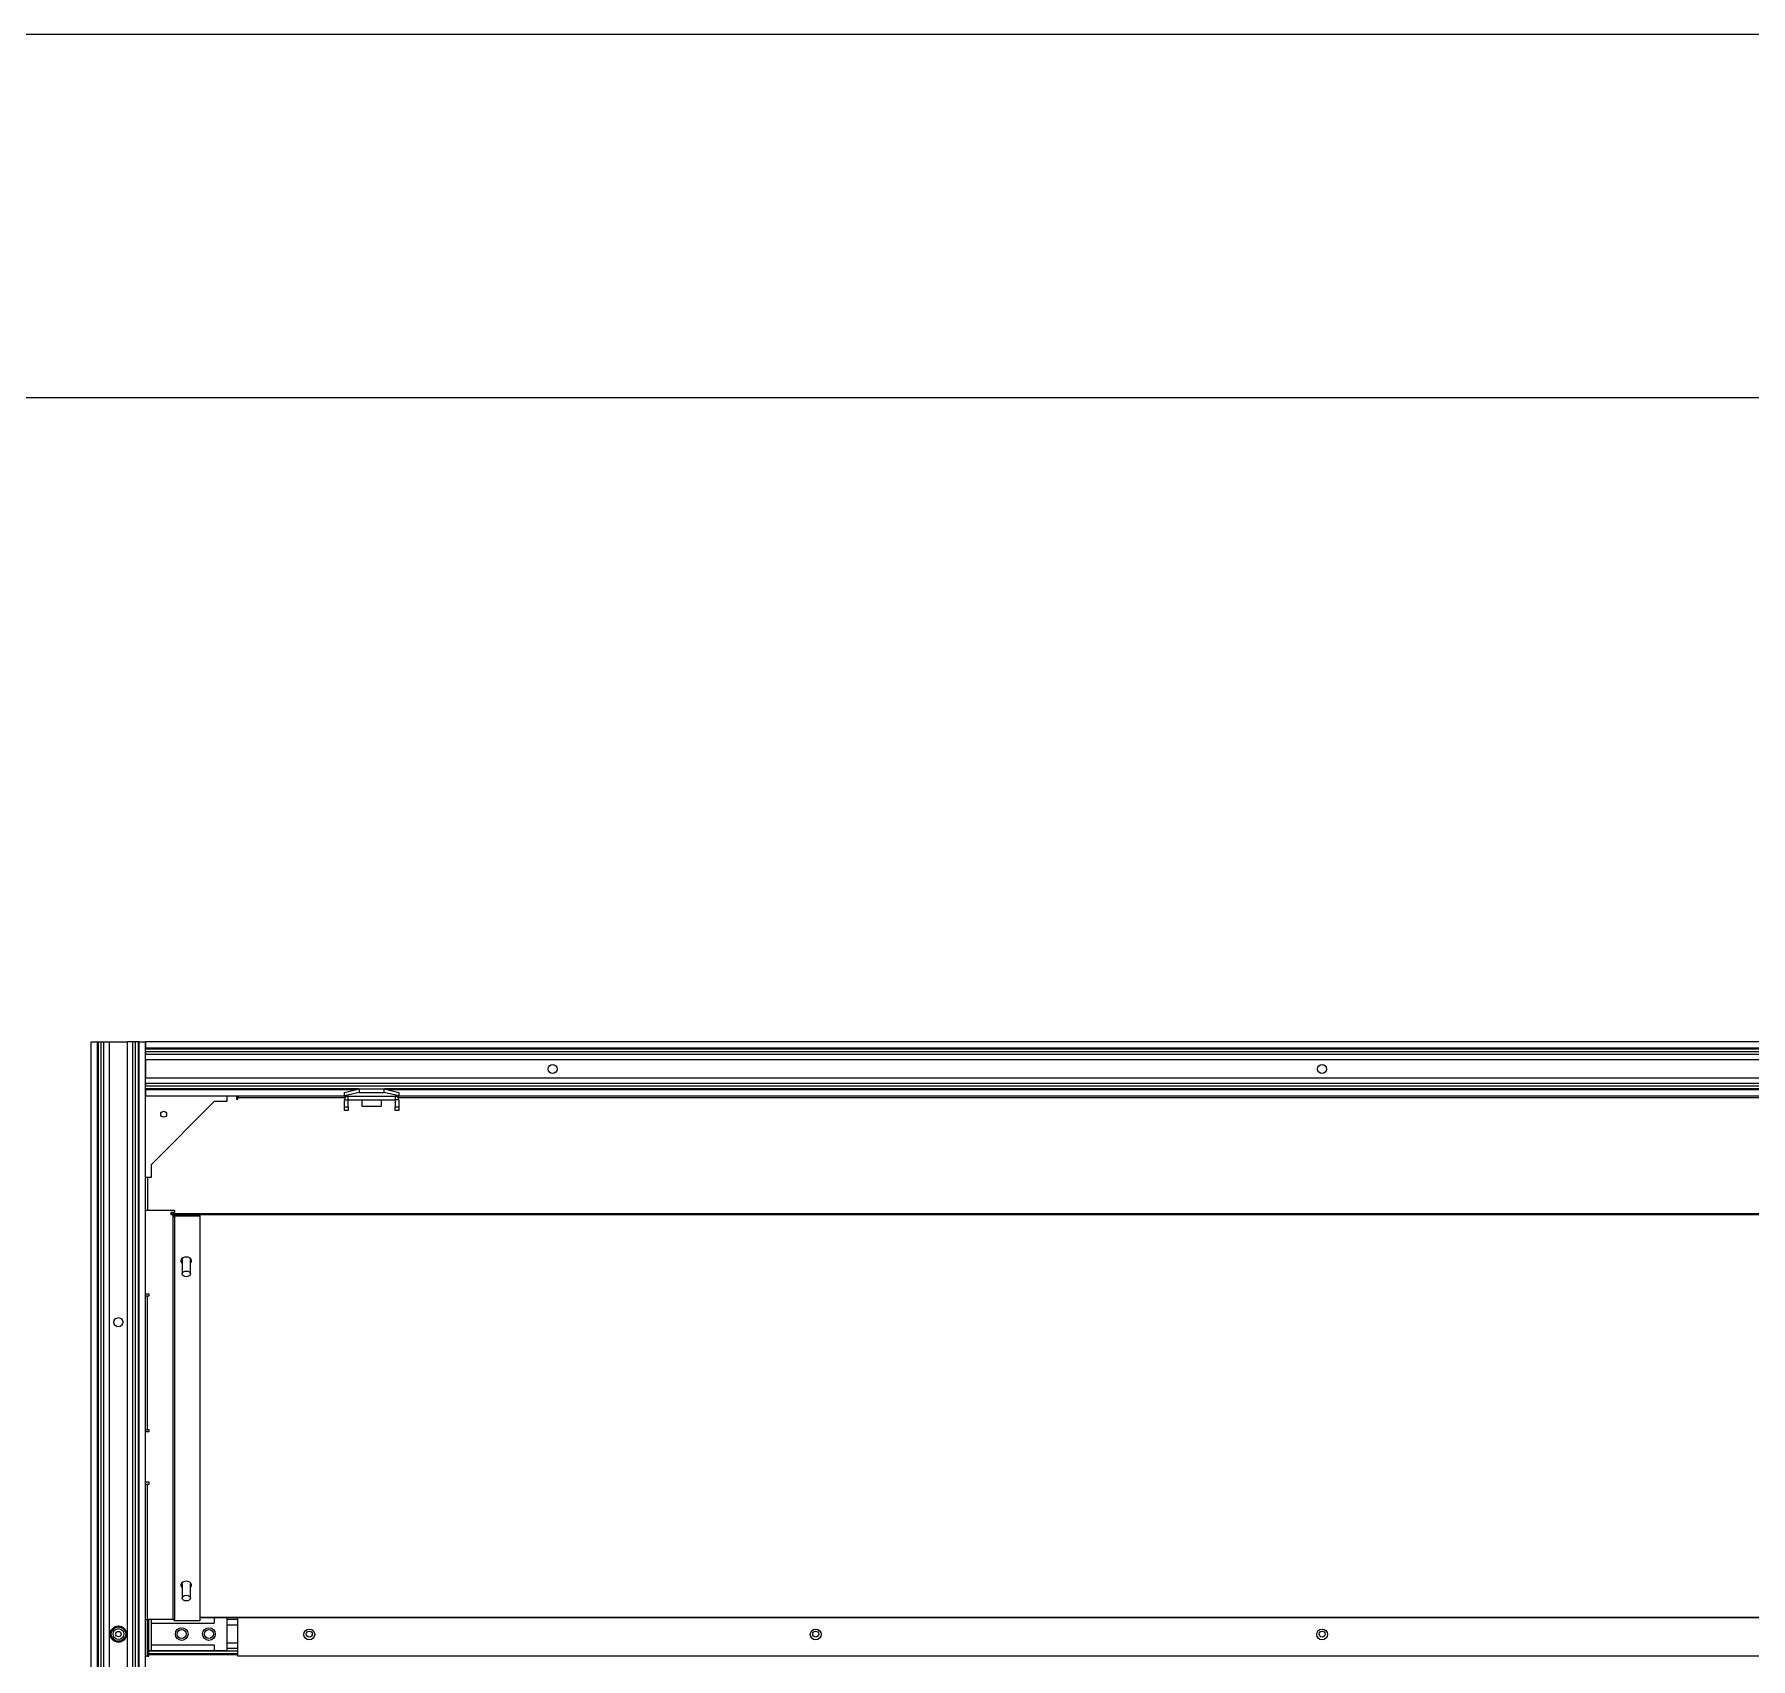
# Model space of a CAD drawing. Header units: millimetres. Extents: x 2 to 8402, y 4 to 5944.
# Drawn here: x 1255 to 2204, y 5046 to 5944 of the extents above; entities that cross this region are included whole.
import ezdxf

# ---------------------------------------------------------------- set-up
doc = ezdxf.new("R2010")
doc.units = ezdxf.units.MM
doc.header["$LTSCALE"] = 20
doc.layers.add('A-TITLEBLOCK', color=7, linetype='Continuous', lineweight=15)

msp = doc.modelspace()

# ---------------------------------------------------------------- linework, layer by layer
at = {"color": 7, "linetype": 'Continuous', "lineweight": 15}
for p, q in [((1286.705, 4366.079), (1286.705, 5387.079)), ((1286.705, 5387.079), (1290.205, 5387.079)), ((1290.205, 4366.079), (1290.205, 5387.079)), ((1290.205, 5387.079), (1290.705, 5387.079)), ((1290.705, 4366.079), (1290.705, 5387.079)), ((1290.705, 5387.079), (1292.205, 5387.079)), ((1292.205, 4366.079), (1292.205, 5387.079)), ((1292.205, 5387.079), (1293.705, 5387.079)), ((1293.705, 4366.079), (1293.705, 5387.079)), ((1293.705, 5387.079), (1296.705, 5387.079)), ((1296.705, 4366.079), (1296.705, 5387.079)), ((1296.705, 5387.079), (1306.705, 5387.079)), ((1306.705, 4366.079), (1306.705, 5387.079)), ((1309.705, 5387.079), (1306.705, 5387.079)), ((1309.705, 4366.079), (1309.705, 5387.079)), ((1311.205, 5387.079), (1309.705, 5387.079)), ((1311.205, 4366.079), (1311.205, 5387.079)), ((1312.705, 5387.079), (1311.205, 5387.079)), ((1312.705, 4366.079), (1312.705, 5387.079)), ((1313.205, 5387.079), (1312.705, 5387.079)), ((1313.205, 4366.079), (1313.205, 5387.079)), ((1313.205, 5387.079), (1316.705, 5387.079)), ((1316.705, 4366.079), (1316.705, 5387.079)), ((2617.705, 5387.079), (1316.705, 5387.079)), ((1316.705, 5387.079), (1316.705, 5383.579)), ((2617.705, 5383.579), (1316.705, 5383.579)), ((2617.705, 5383.079), (1316.705, 5383.079)), ((2617.705, 5381.579), (1316.705, 5381.579)), ((1316.705, 5381.579), (1316.705, 5380.079)), ((2617.705, 5380.079), (1316.705, 5380.079)), ((2617.705, 5377.079), (1316.705, 5377.079)), ((1316.705, 5377.079), (1316.705, 5367.079)), ((2617.705, 5367.079), (1316.705, 5367.079)), ((2617.705, 5364.079), (1316.705, 5364.079)), ((1316.705, 5364.079), (1316.705, 5362.579)), ((2617.705, 5362.579), (1316.705, 5362.579)), ((1434.701, 5361.079), (1316.705, 5361.079)), ((1432.64, 5360.579), (1316.705, 5360.579)), ((1316.705, 5360.579), (1316.705, 5357.079)), ((1426.705, 5357.079), (1316.705, 5357.079)), ((1354.705, 5354.079), (1319.705, 5319.079)), ((1361.705, 5354.079), (1354.705, 5354.079)), ((1361.705, 5357.079), (1361.705, 5354.079)), ((1366.905, 5357.079), (1366.905, 5355.479)), ((1366.905, 5355.479), (1367.705, 5355.479)), ((1367.705, 5357.079), (1367.705, 5356.279)), ((1367.705, 5356.279), (1427.105, 5356.279)), ((1367.705, 5355.479), (1367.705, 5356.279)), ((1426.705, 5359.14), (1434.705, 5361.08)), ((1434.705, 5359.14), (1426.705, 5357.2)), ((1426.705, 5357.2), (1426.705, 5359.14)), ((1426.705, 5357.14), (1426.705, 5357.2)), ((1426.705, 5357.14), (1456.705, 5357.14)), ((1426.705, 5357.08), (1426.705, 5357.14)), ((1426.705, 5357.08), (1456.705, 5357.08)), ((1426.705, 5357.079), (1426.705, 5357.08)), ((1426.705, 5357.079), (1428.705, 5357.079)), ((1426.705, 5355.079), (1428.705, 5355.079)), ((1426.705, 5351.079), (1426.705, 5355.079)), ((1428.705, 5357.079), (1454.705, 5357.079)), ((1428.705, 5355.079), (1428.705, 5357.079)), ((1428.705, 5355.079), (1454.705, 5355.079)), ((1428.705, 5351.079), (1428.705, 5355.079)), ((1434.705, 5361.08), (1434.705, 5359.14)), ((1434.705, 5361.08), (1448.705, 5361.08)), ((1434.705, 5359.14), (1448.705, 5359.14)), ((1436.205, 5355.079), (1436.205, 5351.579)), ((1447.205, 5351.579), (1447.205, 5355.079)), ((1448.705, 5359.14), (1448.705, 5361.08)), ((1448.705, 5361.08), (1456.705, 5359.14)), ((1456.705, 5357.2), (1448.705, 5359.14)), ((2485.701, 5361.079), (1448.71, 5361.079)), ((2483.64, 5360.579), (1450.771, 5360.579)), ((1454.705, 5357.079), (1456.705, 5357.079)), ((1454.705, 5357.079), (1454.705, 5355.079)), ((1456.705, 5355.079), (1454.705, 5355.079)), ((1454.705, 5355.079), (1454.705, 5351.079)), ((1456.305, 5356.279), (2478.105, 5356.279)), ((1456.705, 5359.14), (1456.705, 5357.2)), ((1456.705, 5357.14), (1456.705, 5357.2)), ((1456.705, 5357.08), (1456.705, 5357.14)), ((1456.705, 5357.079), (1456.705, 5357.08)), ((2477.705, 5357.079), (1456.705, 5357.079)), ((1456.705, 5355.079), (1456.705, 5351.079)), ((1426.705, 5351.079), (1428.705, 5351.079)), ((1426.705, 5349.079), (1426.705, 5351.079)), ((1428.705, 5349.079), (1426.705, 5349.079)), ((1428.705, 5351.079), (1428.705, 5349.079)), ((1436.205, 5351.579), (1447.205, 5351.579)), ((1454.705, 5351.079), (1456.705, 5351.079)), ((1454.705, 5349.079), (1454.705, 5351.079)), ((1456.705, 5349.079), (1454.705, 5349.079)), ((1456.705, 5351.079), (1456.705, 5349.079)), ((1319.705, 5319.079), (1319.705, 5312.079)), ((1319.705, 5312.079), (1316.705, 5312.079)), ((1317.705, 5312.079), (1317.705, 5294.079)), ((1316.705, 5294.079), (1332.705, 5294.079)), ((1332.705, 5292.669), (1330.705, 5292.669)), ((1330.705, 5292.669), (1330.705, 5291.669)), ((1330.705, 5291.996), (1331.705, 5291.996)), ((1330.705, 5291.669), (1331.705, 5291.669)), ((1331.705, 5291.996), (1331.705, 5291.669)), ((1331.705, 5291.669), (1331.705, 5291.255)), ((1331.705, 5291.255), (1331.705, 5067.579)), ((1332.705, 5294.079), (1332.705, 5292.669)), ((1332.705, 5291.669), (1332.705, 5290.962)), ((1332.705, 5291.669), (1346.705, 5291.669)), ((1332.705, 5290.255), (1332.705, 5290.962)), ((1332.705, 5290.962), (1346.705, 5290.962)), ((1332.705, 5290.255), (1332.705, 5067.579)), ((1346.705, 5291.669), (1346.705, 5290.962)), ((1346.705, 5290.962), (1346.705, 5066.872)), ((1336.955, 5266.682), (1336.955, 5258.762)), ((1341.455, 5258.762), (1341.455, 5266.682)), ((1318.705, 5247.579), (1316.705, 5247.579)), ((1316.705, 5246.579), (1317.705, 5246.579)), ((1317.705, 5172.579), (1317.705, 5246.579)), ((1317.705, 5246.579), (1318.705, 5246.579)), ((1318.705, 5246.579), (1318.705, 5247.579)), ((1316.705, 5172.579), (1317.705, 5172.579)), ((1318.705, 5172.579), (1317.705, 5172.579)), ((1318.705, 5171.579), (1318.705, 5172.579)), ((1316.705, 5171.579), (1318.705, 5171.579)), ((1318.705, 5143.579), (1316.705, 5143.579)), ((1318.705, 5142.579), (1318.705, 5143.579)), ((1316.705, 5142.579), (1317.705, 5142.579)), ((1317.705, 5067.579), (1317.705, 5142.579)), ((1317.705, 5142.579), (1318.705, 5142.579)), ((1336.955, 5087.43), (1336.955, 5079.511)), ((1341.455, 5079.511), (1341.455, 5087.43)), ((1316.705, 5067.579), (1317.705, 5067.579)), ((1331.705, 5067.579), (1317.705, 5067.579)), ((1317.705, 5047.579), (1317.705, 5067.579)), ((1318.505, 5047.379), (1318.505, 5067.579)), ((1319.705, 5067.579), (1319.705, 5050.579)), ((1331.705, 5067.579), (1332.705, 5067.579)), ((1332.705, 5066.872), (1332.705, 5067.579)), ((2587.705, 5068.579), (1346.705, 5068.579)), ((1354.705, 5068.579), (1354.705, 5065.579)), ((1361.705, 5068.579), (1361.705, 5050.579)), ((1367.705, 5067.579), (1361.705, 5067.579)), ((1367.705, 5047.379), (1367.705, 5068.579)), ((1301.584, 5064.069), (1301.802, 5064.078)), ((1319.705, 5065.579), (1354.705, 5065.579)), ((1346.705, 5066.872), (1332.705, 5066.872)), ((1367.705, 5064.579), (1361.705, 5064.579)), ((1318.505, 5050.579), (1319.705, 5050.579)), ((1367.705, 5050.079), (1318.505, 5050.079)), ((1367.705, 5048.579), (1318.505, 5048.579)), ((1319.705, 5053.579), (1354.705, 5053.579)), ((1319.705, 5050.579), (1354.705, 5050.579)), ((1354.705, 5053.579), (1354.705, 5050.579)), ((1354.705, 5050.579), (1361.705, 5050.579)), ((1367.705, 5054.579), (1361.705, 5054.579)), ((1367.705, 5051.579), (1361.705, 5051.579)), ((1316.705, 5047.579), (1317.705, 5047.579)), ((1317.705, 5047.379), (1317.705, 5047.579)), ((1317.705, 5047.379), (1318.505, 5047.379)), ((1367.705, 5048.079), (1318.505, 5048.079)), ((2566.705, 5047.379), (1367.705, 5047.379))]:
    msp.add_line(p, q, dxfattribs=at)
at = {"color": 8, "linetype": 'Continuous', "lineweight": 15}
for p, q in [((2592.705, 5291.996), (1331.705, 5291.996)), ((1332.315, 5291.431), (1331.705, 5291.431)), ((2587.705, 5291.431), (1346.705, 5291.431)), ((2587.705, 5068.814), (1346.705, 5068.814))]:
    msp.add_line(p, q, dxfattribs=at)
at = {"color": 7, "linetype": 'Continuous', "lineweight": 15, "flags": 128}
for points in [[(1341.455, 5264.574), (1341.804, 5264.916), (1342.16, 5265.609), (1342.16, 5266.345), (1341.804, 5267.038), (1341.134, 5267.602), (1340.232, 5267.97), (1339.205, 5268.098), (1338.179, 5267.97), (1337.277, 5267.602), (1336.607, 5267.038), (1336.251, 5266.345), (1336.251, 5265.609), (1336.607, 5264.916), (1336.955, 5264.574)], [(1336.955, 5266.682), (1337.127, 5267.291), (1337.475, 5267.699)], [(1340.954, 5267.684), (1341.284, 5267.291), (1341.455, 5266.682)], [(1339.205, 5260.353), (1340.066, 5260.232), (1340.796, 5259.887), (1341.284, 5259.371), (1341.455, 5258.762), (1341.284, 5258.154), (1340.796, 5257.637), (1340.066, 5257.293), (1339.205, 5257.171), (1338.344, 5257.293), (1337.614, 5257.637), (1337.127, 5258.154), (1336.955, 5258.762), (1337.127, 5259.371), (1337.614, 5259.887), (1338.344, 5260.232), (1339.205, 5260.353)], [(1341.455, 5085.322), (1341.804, 5085.665), (1342.16, 5086.357), (1342.16, 5087.094), (1341.804, 5087.786), (1341.134, 5088.35), (1340.232, 5088.719), (1339.205, 5088.847), (1338.179, 5088.719), (1337.277, 5088.35), (1336.607, 5087.786), (1336.251, 5087.094), (1336.251, 5086.357), (1336.607, 5085.665), (1336.955, 5085.322)], [(1336.955, 5087.43), (1337.127, 5088.039), (1337.475, 5088.447)], [(1340.954, 5088.432), (1341.284, 5088.039), (1341.455, 5087.43)], [(1339.205, 5081.102), (1340.066, 5080.981), (1340.796, 5080.636), (1341.284, 5080.12), (1341.455, 5079.511), (1341.284, 5078.902), (1340.796, 5078.386), (1340.066, 5078.041), (1339.205, 5077.92), (1338.344, 5078.041), (1337.614, 5078.386), (1337.127, 5078.902), (1336.955, 5079.511), (1337.127, 5080.12), (1337.614, 5080.636), (1338.344, 5080.981), (1339.205, 5081.102)]]:
    msp.add_lwpolyline(points, dxfattribs=at)
at = {"color": 7, "linetype": 'Continuous', "lineweight": 15}
for centre, radius in [((1541.705, 5372.079), 2.5), ((1967.205, 5372.079), 2.5), ((1326.705, 5347.079), 1.65), ((1301.705, 5232.079), 2.5), ((1301.705, 5059.579), 4.5), ((1301.705, 5059.579), 4), ((1301.705, 5059.579), 3), ((1301.705, 5059.579), 1.5), ((1336.705, 5059.579), 3.5), ((1336.705, 5059.579), 2.5), ((1351.705, 5059.579), 3.5), ((1351.705, 5059.579), 2.5), ((1407.205, 5059.379), 3), ((1407.205, 5059.579), 1.65), ((1687.205, 5059.379), 3), ((1687.205, 5059.579), 1.65), ((1967.205, 5059.379), 3), ((1967.205, 5059.579), 1.65)]:
    msp.add_circle(centre, radius, dxfattribs=at)
for centre, radius, start, end in [((1428.705, 5355.079), 2, 90, 180), ((1454.705, 5355.079), 2, 0, 90), ((1331.705, 5290.255), 1, 0, 90), ((1338.083, 5266.805), 1.896, 194.49841, 233.507199), ((1340.32, 5266.811), 1.905, 306.58616, 345.403758), ((1338.082, 5087.553), 1.895, 194.490714, 233.514896), ((1340.321, 5087.559), 1.904, 306.57854, 345.411379)]:
    msp.add_arc(centre, radius, start, end, dxfattribs=at)
for points, knots in [([(1332.072, 5291.183), (1332.152, 5291.274), (1332.336, 5291.482), (1332.572, 5291.602), (1332.705, 5291.669)], [0, 0, 0, 0, 0.4362996, 1, 1, 1, 1]), ([(1332.136, 5067.579), (1332.189, 5067.568), (1332.291, 5067.546), (1332.485, 5067.414), (1332.648, 5067.214), (1332.686, 5067.044), (1332.705, 5066.96)], [0, 0, 0, 0, 0.2755019, 0.5295413, 0.7687864, 1, 1, 1, 1])]:
    msp.add_open_spline(points, degree=3, knots=knots, dxfattribs=at)
at = {"layer": 'A-TITLEBLOCK', "linetype": 'Continuous'}
for p, q in [((1.577, 5944.296), (8401.577, 5944.296)), ((501.268, 5743.505), (8201.268, 5743.505))]:
    msp.add_line(p, q, dxfattribs=at)

doc.saveas('drawing.dxf')
